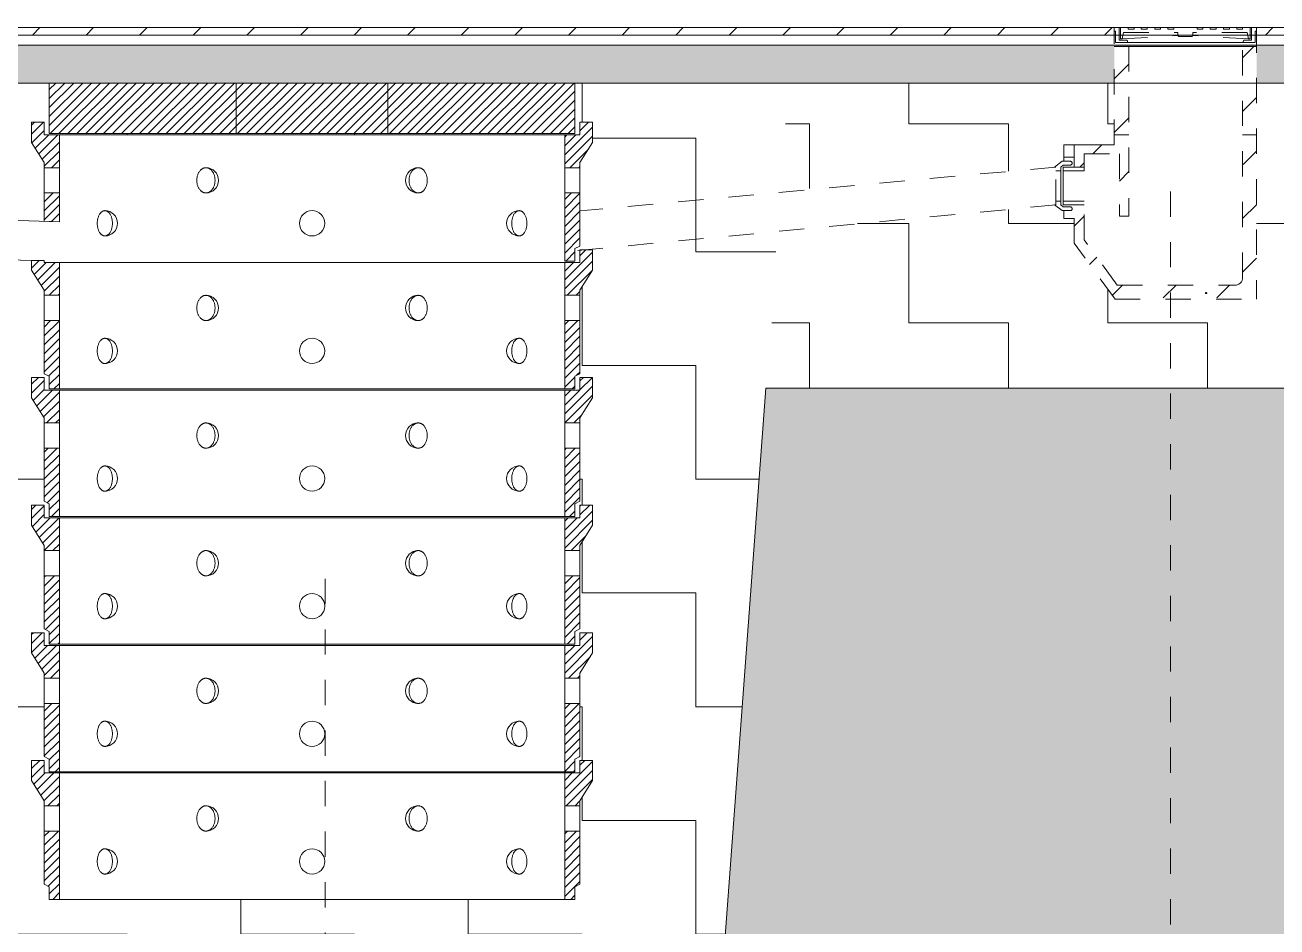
# Model space of a CAD drawing. Header units: millimetres. Extents: x -19 to 261, y -91 to 25.
# Drawn here: x 220.546 to 225.5, y -3.571 to -0.002 of the extents above; entities that cross this region are included whole.
import ezdxf

# ---------------------------------------------------------------- set-up
doc = ezdxf.new("R2010")
doc.units = ezdxf.units.MM
doc.linetypes.add('ACAD_ISO14W100_S12', pattern=[0.06, 0, -0.03, 0, -0.03])
doc.linetypes.add('ALL_S14', pattern=[0.08, 0, -0.08])
doc.layers.add('XR$3$STANDARD_1', color=7, linetype='Continuous', lineweight=18, true_color=0x000000)
pattern_1 = [(0, (0.15, 0.15), (0.075, 0.075), [0.075, -0.075]), (90, (0.15, 0.15), (-0.075, 0.075), [0.075, -0.075])]
pattern_2 = [(45, (0, 0), (-0.21213203, 0.21213203), []), (45, (-0.10607, 0.10607), (-0.21213203, 0.21213203), [])]
pattern_3 = [(45, (0, 0), (-0.035355339, 0.035355339), []), (45, (-0.01768, 0.01768), (-0.035355339, 0.035355339), [])]
pattern_4 = [(0, (0.7875, 0.7875), (0.39375, 0.39375), [0.39375, -0.39375]), (90, (0.7875, 0.7875), (-0.39375, 0.39375), [0.39375, -0.39375])]

# ---------------------------------------------------------------- blocks, each defined once
blk = doc.blocks.new('COMPLEXOBJECT_3')
at = {"layer": 'XR$3$STANDARD_1', "color": 3, "linetype": 'ACAD_ISO14W100_S12', "lineweight": 5, "true_color": 0x00ff00}
for start, end in [(0, 180), (180, 0)]:
    blk.add_arc((225.22, -1.0628), 0.0025, start, end, dxfattribs=at)
blk = doc.blocks.new('COMPLEXOBJECT_5')
at = {"layer": 'XR$3$STANDARD_1', "lineweight": 18, "true_color": 0xff0000}
h = blk.add_hatch(dxfattribs=at)
h.set_pattern_fill('TRATTEGGIO_11', color=1, scale=0.1, style=0, pattern_type=2)
h.set_pattern_definition(pattern_3)
h.paths.add_polyline_path([(220.6821, -1.4469), (220.6221, -1.4469), (220.6221, -1.3969), (220.5721, -1.3969), (220.5721, -1.4769), (220.6221, -1.5569), (220.6221, -1.5769), (220.6821, -1.5769)], flags=0)
h = blk.add_hatch(dxfattribs=at)
h.set_pattern_fill('TRATTEGGIO_11', color=1, scale=0.1, style=0, pattern_type=2)
h.set_pattern_definition(pattern_3)
h.paths.add_polyline_path([(222.7921, -1.3969), (222.7421, -1.3969), (222.7421, -1.4469), (222.6821, -1.4469), (222.6821, -1.5769), (222.7421, -1.5769), (222.7421, -1.5569), (222.7921, -1.4769)], flags=0)
h = blk.add_hatch(dxfattribs=at)
h.set_pattern_fill('TRATTEGGIO_11', color=1, scale=0.1, style=0, pattern_type=2)
h.set_pattern_definition(pattern_3)
h.paths.add_polyline_path([(220.6421, -1.9469), (220.6821, -1.9469), (220.6821, -1.6769), (220.6221, -1.6769), (220.6221, -1.8869), (220.6421, -1.8969)], flags=0)
h = blk.add_hatch(dxfattribs=at)
h.set_pattern_fill('TRATTEGGIO_11', color=1, scale=0.1, style=0, pattern_type=2)
h.set_pattern_definition(pattern_3)
h.paths.add_polyline_path([(222.7221, -1.9469), (222.7221, -1.8969), (222.7421, -1.8869), (222.7421, -1.6769), (222.6821, -1.6769), (222.6821, -1.9469)], flags=0)
at = {"layer": 'XR$3$STANDARD_1', "color": 1, "lineweight": 18, "true_color": 0xff0000}
for p, q in [((220.5721, -1.3969), (220.6221, -1.3969)), ((220.5721, -1.3969), (220.5721, -1.4769)), ((220.6221, -1.3969), (220.5721, -1.3969)), ((220.5721, -1.3969), (220.5721, -1.4769)), ((220.6221, -1.3969), (220.6221, -1.4469)), ((220.6221, -1.4469), (220.6221, -1.3969)), ((222.7921, -1.3969), (222.7421, -1.3969)), ((222.7421, -1.3969), (222.7421, -1.4469)), ((222.7921, -1.3969), (222.7921, -1.4769)), ((220.5721, -1.4769), (220.6221, -1.5569)), ((220.5721, -1.4769), (220.6221, -1.5569)), ((220.6221, -1.4469), (220.6821, -1.4469)), ((220.6821, -1.4469), (220.6221, -1.4469)), ((220.6821, -1.5769), (220.6821, -1.4469)), ((220.6821, -1.4469), (220.6821, -1.9469)), ((220.6821, -1.4469), (222.6821, -1.4469)), ((222.7421, -1.4469), (222.6821, -1.4469)), ((222.6821, -1.4469), (222.6821, -1.9469)), ((222.7921, -1.4769), (222.7421, -1.5569)), ((220.6221, -1.5569), (220.6221, -1.5769)), ((220.6221, -1.5569), (220.6221, -1.8869)), ((220.6221, -1.5769), (220.6821, -1.5769)), ((220.6221, -1.5769), (220.6821, -1.5769)), ((222.6821, -1.5769), (222.7421, -1.5769)), ((222.7421, -1.5569), (222.7421, -1.8869)), ((220.6221, -1.6769), (220.6821, -1.6769)), ((222.6821, -1.6769), (222.7421, -1.6769)), ((220.6421, -1.8969), (220.6221, -1.8869)), ((220.6421, -1.8969), (220.6421, -1.9469)), ((222.7221, -1.8969), (222.7421, -1.8869)), ((222.7221, -1.8969), (222.7221, -1.9469)), ((220.6421, -1.9469), (220.6821, -1.9469)), ((220.6821, -1.9469), (222.6821, -1.9469)), ((222.7221, -1.9469), (222.6821, -1.9469))]:
    blk.add_line(p, q, dxfattribs=at)
blk.add_circle((221.6821, -1.7969), 0.05, dxfattribs=at)
for centre, start, end in [((221.2621, -1.6269), 270, 90), ((222.1021, -1.6269), 90, 270), ((220.8621, -1.7969), 270, 90), ((222.5021, -1.7969), 90, 270)]:
    blk.add_arc(centre, 0.05, start, end, dxfattribs=at)
for points in [[(221.2621, -1.6769), (221.2981, -1.6769), (221.2981, -1.6269), (221.2981, -1.5769), (221.2621, -1.5769), (221.2261, -1.5769), (221.2261, -1.6269), (221.2261, -1.6769), (221.2621, -1.6769)], [(222.1021, -1.5769), (222.0661, -1.5769), (222.0661, -1.6269), (222.0661, -1.6769), (222.1021, -1.6769), (222.1381, -1.6769), (222.1381, -1.6269), (222.1381, -1.5769), (222.1021, -1.5769)], [(220.8621, -1.8469), (220.8921, -1.8469), (220.8921, -1.7969), (220.8921, -1.7469), (220.8621, -1.7469), (220.8321, -1.7469), (220.8321, -1.7969), (220.8321, -1.8469), (220.8621, -1.8469)], [(222.5021, -1.7469), (222.4721, -1.7469), (222.4721, -1.7969), (222.4721, -1.8469), (222.5021, -1.8469), (222.5321, -1.8469), (222.5321, -1.7969), (222.5321, -1.7469), (222.5021, -1.7469)]]:
    blk.add_rational_spline(points, [1, 0.707106781187, 1, 0.707106781187, 1, 0.707106781187, 1, 0.707106781187, 1], degree=2, knots=[0, 0, 0, 1.570796, 1.570796, 3.141593, 3.141593, 4.712389, 4.712389, 6.283185, 6.283185, 6.283185], dxfattribs=at)
blk = doc.blocks.new('COMPLEXOBJECT_6')
at = {"layer": 'XR$3$STANDARD_1', "lineweight": 18, "true_color": 0xff0000}
h = blk.add_hatch(dxfattribs=at)
h.set_pattern_fill('TRATTEGGIO_11', color=1, scale=0.1, style=0, pattern_type=2)
h.set_pattern_definition(pattern_3)
h.paths.add_polyline_path([(220.6821, -2.4569), (220.6221, -2.4569), (220.6221, -2.4069), (220.5721, -2.4069), (220.5721, -2.4869), (220.6221, -2.5669), (220.6221, -2.5869), (220.6821, -2.5869)], flags=0)
h = blk.add_hatch(dxfattribs=at)
h.set_pattern_fill('TRATTEGGIO_11', color=1, scale=0.1, style=0, pattern_type=2)
h.set_pattern_definition(pattern_3)
h.paths.add_polyline_path([(222.7921, -2.4069), (222.7421, -2.4069), (222.7421, -2.4569), (222.6821, -2.4569), (222.6821, -2.5869), (222.7421, -2.5869), (222.7421, -2.5669), (222.7921, -2.4869)], flags=0)
h = blk.add_hatch(dxfattribs=at)
h.set_pattern_fill('TRATTEGGIO_11', color=1, scale=0.1, style=0, pattern_type=2)
h.set_pattern_definition(pattern_3)
h.paths.add_polyline_path([(220.6421, -2.9569), (220.6821, -2.9569), (220.6821, -2.6869), (220.6221, -2.6869), (220.6221, -2.8969), (220.6421, -2.9069)], flags=0)
h = blk.add_hatch(dxfattribs=at)
h.set_pattern_fill('TRATTEGGIO_11', color=1, scale=0.1, style=0, pattern_type=2)
h.set_pattern_definition(pattern_3)
h.paths.add_polyline_path([(222.7221, -2.9569), (222.7221, -2.9069), (222.7421, -2.8969), (222.7421, -2.6869), (222.6821, -2.6869), (222.6821, -2.9569)], flags=0)
at = {"layer": 'XR$3$STANDARD_1', "color": 1, "lineweight": 18, "true_color": 0xff0000}
for p, q in [((220.5721, -2.4069), (220.6221, -2.4069)), ((220.5721, -2.4069), (220.5721, -2.4869)), ((220.6221, -2.4069), (220.5721, -2.4069)), ((220.5721, -2.4069), (220.5721, -2.4869)), ((220.6221, -2.4069), (220.6221, -2.4569)), ((220.6221, -2.4569), (220.6221, -2.4069)), ((222.7921, -2.4069), (222.7421, -2.4069)), ((222.7421, -2.4069), (222.7421, -2.4569)), ((222.7921, -2.4069), (222.7921, -2.4869)), ((220.6221, -2.4569), (220.6821, -2.4569)), ((220.6821, -2.4569), (220.6221, -2.4569)), ((220.6821, -2.5869), (220.6821, -2.4569)), ((220.6821, -2.4569), (220.6821, -2.9569)), ((220.6821, -2.4569), (222.6821, -2.4569)), ((222.7421, -2.4569), (222.6821, -2.4569)), ((222.6821, -2.4569), (222.6821, -2.9569)), ((220.5721, -2.4869), (220.6221, -2.5669)), ((220.5721, -2.4869), (220.6221, -2.5669)), ((222.7921, -2.4869), (222.7421, -2.5669)), ((220.6221, -2.5669), (220.6221, -2.5869)), ((220.6221, -2.5669), (220.6221, -2.8969)), ((222.7421, -2.5669), (222.7421, -2.8969)), ((220.6221, -2.5869), (220.6821, -2.5869)), ((220.6221, -2.5869), (220.6821, -2.5869)), ((222.6821, -2.5869), (222.7421, -2.5869)), ((220.6221, -2.6869), (220.6821, -2.6869)), ((222.6821, -2.6869), (222.7421, -2.6869)), ((220.6421, -2.9069), (220.6221, -2.8969)), ((220.6421, -2.9069), (220.6421, -2.9569)), ((222.7221, -2.9069), (222.7421, -2.8969)), ((222.7221, -2.9069), (222.7221, -2.9569)), ((220.6421, -2.9569), (220.6821, -2.9569)), ((220.6821, -2.9569), (222.6821, -2.9569)), ((222.7221, -2.9569), (222.6821, -2.9569))]:
    blk.add_line(p, q, dxfattribs=at)
blk.add_circle((221.6821, -2.8069), 0.05, dxfattribs=at)
for centre, start, end in [((221.2621, -2.6369), 270, 90), ((222.1021, -2.6369), 90, 270), ((220.8621, -2.8069), 270, 90), ((222.5021, -2.8069), 90, 270)]:
    blk.add_arc(centre, 0.05, start, end, dxfattribs=at)
for points in [[(221.2621, -2.6869), (221.2981, -2.6869), (221.2981, -2.6369), (221.2981, -2.5869), (221.2621, -2.5869), (221.2261, -2.5869), (221.2261, -2.6369), (221.2261, -2.6869), (221.2621, -2.6869)], [(222.1021, -2.5869), (222.0661, -2.5869), (222.0661, -2.6369), (222.0661, -2.6869), (222.1021, -2.6869), (222.1381, -2.6869), (222.1381, -2.6369), (222.1381, -2.5869), (222.1021, -2.5869)], [(220.8621, -2.8569), (220.8921, -2.8569), (220.8921, -2.8069), (220.8921, -2.7569), (220.8621, -2.7569), (220.8321, -2.7569), (220.8321, -2.8069), (220.8321, -2.8569), (220.8621, -2.8569)], [(222.5021, -2.7569), (222.4721, -2.7569), (222.4721, -2.8069), (222.4721, -2.8569), (222.5021, -2.8569), (222.5321, -2.8569), (222.5321, -2.8069), (222.5321, -2.7569), (222.5021, -2.7569)]]:
    blk.add_rational_spline(points, [1, 0.707106781187, 1, 0.707106781187, 1, 0.707106781187, 1, 0.707106781187, 1], degree=2, knots=[0, 0, 0, 1.570796, 1.570796, 3.141593, 3.141593, 4.712389, 4.712389, 6.283185, 6.283185, 6.283185], dxfattribs=at)
blk = doc.blocks.new('COMPLEXOBJECT_7')
at = {"layer": 'XR$3$STANDARD_1', "lineweight": 18, "true_color": 0xff0000}
h = blk.add_hatch(dxfattribs=at)
h.set_pattern_fill('TRATTEGGIO_11', color=1, scale=0.1, style=0, pattern_type=2)
h.set_pattern_definition(pattern_3)
h.paths.add_polyline_path([(220.6821, -1.9519), (220.6221, -1.9519), (220.6221, -1.9019), (220.5721, -1.9019), (220.5721, -1.9819), (220.6221, -2.0619), (220.6221, -2.0819), (220.6821, -2.0819)], flags=0)
h = blk.add_hatch(dxfattribs=at)
h.set_pattern_fill('TRATTEGGIO_11', color=1, scale=0.1, style=0, pattern_type=2)
h.set_pattern_definition(pattern_3)
h.paths.add_polyline_path([(222.7921, -1.9019), (222.7421, -1.9019), (222.7421, -1.9519), (222.6821, -1.9519), (222.6821, -2.0819), (222.7421, -2.0819), (222.7421, -2.0619), (222.7921, -1.9819)], flags=0)
h = blk.add_hatch(dxfattribs=at)
h.set_pattern_fill('TRATTEGGIO_11', color=1, scale=0.1, style=0, pattern_type=2)
h.set_pattern_definition(pattern_3)
h.paths.add_polyline_path([(220.6421, -2.4519), (220.6821, -2.4519), (220.6821, -2.1819), (220.6221, -2.1819), (220.6221, -2.3919), (220.6421, -2.4019)], flags=0)
h = blk.add_hatch(dxfattribs=at)
h.set_pattern_fill('TRATTEGGIO_11', color=1, scale=0.1, style=0, pattern_type=2)
h.set_pattern_definition(pattern_3)
h.paths.add_polyline_path([(222.7221, -2.4519), (222.7221, -2.4019), (222.7421, -2.3919), (222.7421, -2.1819), (222.6821, -2.1819), (222.6821, -2.4519)], flags=0)
at = {"layer": 'XR$3$STANDARD_1', "color": 1, "lineweight": 18, "true_color": 0xff0000}
for p, q in [((220.5721, -1.9019), (220.6221, -1.9019)), ((220.5721, -1.9019), (220.5721, -1.9819)), ((220.6221, -1.9019), (220.5721, -1.9019)), ((220.5721, -1.9019), (220.5721, -1.9819)), ((220.6221, -1.9019), (220.6221, -1.9519)), ((220.6221, -1.9519), (220.6221, -1.9019)), ((222.7921, -1.9019), (222.7421, -1.9019)), ((222.7421, -1.9019), (222.7421, -1.9519)), ((222.7921, -1.9019), (222.7921, -1.9819)), ((220.6221, -1.9519), (220.6821, -1.9519)), ((220.6821, -1.9519), (220.6221, -1.9519)), ((220.6821, -2.0819), (220.6821, -1.9519)), ((220.6821, -1.9519), (220.6821, -2.4519)), ((220.6821, -1.9519), (222.6821, -1.9519)), ((222.7421, -1.9519), (222.6821, -1.9519)), ((222.6821, -1.9519), (222.6821, -2.4519)), ((220.5721, -1.9819), (220.6221, -2.0619)), ((220.5721, -1.9819), (220.6221, -2.0619)), ((222.7921, -1.9819), (222.7421, -2.0619)), ((220.6221, -2.0619), (220.6221, -2.0819)), ((220.6221, -2.0619), (220.6221, -2.3919)), ((222.7421, -2.0619), (222.7421, -2.3919)), ((220.6221, -2.0819), (220.6821, -2.0819)), ((220.6221, -2.0819), (220.6821, -2.0819)), ((222.6821, -2.0819), (222.7421, -2.0819)), ((220.6221, -2.1819), (220.6821, -2.1819)), ((222.6821, -2.1819), (222.7421, -2.1819)), ((220.6421, -2.4019), (220.6221, -2.3919)), ((220.6421, -2.4019), (220.6421, -2.4519)), ((222.7221, -2.4019), (222.7421, -2.3919)), ((222.7221, -2.4019), (222.7221, -2.4519)), ((220.6421, -2.4519), (220.6821, -2.4519)), ((220.6821, -2.4519), (222.6821, -2.4519)), ((222.7221, -2.4519), (222.6821, -2.4519))]:
    blk.add_line(p, q, dxfattribs=at)
blk.add_circle((221.6821, -2.3019), 0.05, dxfattribs=at)
for centre, start, end in [((221.2621, -2.1319), 270, 90), ((222.1021, -2.1319), 90, 270), ((220.8621, -2.3019), 270, 90), ((222.5021, -2.3019), 90, 270)]:
    blk.add_arc(centre, 0.05, start, end, dxfattribs=at)
for points in [[(221.2621, -2.1819), (221.2981, -2.1819), (221.2981, -2.1319), (221.2981, -2.0819), (221.2621, -2.0819), (221.2261, -2.0819), (221.2261, -2.1319), (221.2261, -2.1819), (221.2621, -2.1819)], [(222.1021, -2.0819), (222.0661, -2.0819), (222.0661, -2.1319), (222.0661, -2.1819), (222.1021, -2.1819), (222.1381, -2.1819), (222.1381, -2.1319), (222.1381, -2.0819), (222.1021, -2.0819)], [(220.8621, -2.3519), (220.8921, -2.3519), (220.8921, -2.3019), (220.8921, -2.2519), (220.8621, -2.2519), (220.8321, -2.2519), (220.8321, -2.3019), (220.8321, -2.3519), (220.8621, -2.3519)], [(222.5021, -2.2519), (222.4721, -2.2519), (222.4721, -2.3019), (222.4721, -2.3519), (222.5021, -2.3519), (222.5321, -2.3519), (222.5321, -2.3019), (222.5321, -2.2519), (222.5021, -2.2519)]]:
    blk.add_rational_spline(points, [1, 0.707106781187, 1, 0.707106781187, 1, 0.707106781187, 1, 0.707106781187, 1], degree=2, knots=[0, 0, 0, 1.570796, 1.570796, 3.141593, 3.141593, 4.712389, 4.712389, 6.283185, 6.283185, 6.283185], dxfattribs=at)
blk = doc.blocks.new('COMPLEXOBJECT_8')
at = {"layer": 'XR$3$STANDARD_1', "lineweight": 18, "true_color": 0xff0000}
h = blk.add_hatch(dxfattribs=at)
h.set_pattern_fill('TRATTEGGIO_11', color=1, scale=0.1, style=0, pattern_type=2)
h.set_pattern_definition(pattern_3)
h.paths.add_polyline_path([(220.6821, -2.9619), (220.6221, -2.9619), (220.6221, -2.9119), (220.5721, -2.9119), (220.5721, -2.9919), (220.6221, -3.0719), (220.6221, -3.0919), (220.6821, -3.0919)], flags=0)
h = blk.add_hatch(dxfattribs=at)
h.set_pattern_fill('TRATTEGGIO_11', color=1, scale=0.1, style=0, pattern_type=2)
h.set_pattern_definition(pattern_3)
h.paths.add_polyline_path([(222.7921, -2.9119), (222.7421, -2.9119), (222.7421, -2.9619), (222.6821, -2.9619), (222.6821, -3.0919), (222.7421, -3.0919), (222.7421, -3.0719), (222.7921, -2.9919)], flags=0)
h = blk.add_hatch(dxfattribs=at)
h.set_pattern_fill('TRATTEGGIO_11', color=1, scale=0.1, style=0, pattern_type=2)
h.set_pattern_definition(pattern_3)
h.paths.add_polyline_path([(220.6421, -3.4619), (220.6821, -3.4619), (220.6821, -3.1919), (220.6221, -3.1919), (220.6221, -3.4019), (220.6421, -3.4119)], flags=0)
h = blk.add_hatch(dxfattribs=at)
h.set_pattern_fill('TRATTEGGIO_11', color=1, scale=0.1, style=0, pattern_type=2)
h.set_pattern_definition(pattern_3)
h.paths.add_polyline_path([(222.7221, -3.4619), (222.7221, -3.4119), (222.7421, -3.4019), (222.7421, -3.1919), (222.6821, -3.1919), (222.6821, -3.4619)], flags=0)
at = {"layer": 'XR$3$STANDARD_1', "color": 1, "lineweight": 18, "true_color": 0xff0000}
for p, q in [((220.5721, -2.9119), (220.6221, -2.9119)), ((220.5721, -2.9119), (220.5721, -2.9919)), ((220.6221, -2.9119), (220.5721, -2.9119)), ((220.5721, -2.9119), (220.5721, -2.9919)), ((220.6221, -2.9119), (220.6221, -2.9619)), ((220.6221, -2.9619), (220.6221, -2.9119)), ((222.7921, -2.9119), (222.7421, -2.9119)), ((222.7421, -2.9119), (222.7421, -2.9619)), ((222.7921, -2.9119), (222.7921, -2.9919)), ((220.6221, -2.9619), (220.6821, -2.9619)), ((220.6821, -2.9619), (220.6221, -2.9619)), ((220.6821, -3.0919), (220.6821, -2.9619)), ((220.6821, -2.9619), (220.6821, -3.4619)), ((220.6821, -2.9619), (222.6821, -2.9619)), ((222.7421, -2.9619), (222.6821, -2.9619)), ((222.6821, -2.9619), (222.6821, -3.4619)), ((220.5721, -2.9919), (220.6221, -3.0719)), ((220.5721, -2.9919), (220.6221, -3.0719)), ((222.7921, -2.9919), (222.7421, -3.0719)), ((220.6221, -3.0719), (220.6221, -3.0919)), ((220.6221, -3.0719), (220.6221, -3.4019)), ((220.6221, -3.0919), (220.6821, -3.0919)), ((220.6221, -3.0919), (220.6821, -3.0919)), ((222.6821, -3.0919), (222.7421, -3.0919)), ((222.7421, -3.0719), (222.7421, -3.4019)), ((220.6221, -3.1919), (220.6821, -3.1919)), ((222.6821, -3.1919), (222.7421, -3.1919)), ((220.6421, -3.4119), (220.6221, -3.4019)), ((220.6421, -3.4119), (220.6421, -3.4619)), ((222.7221, -3.4119), (222.7421, -3.4019)), ((222.7221, -3.4119), (222.7221, -3.4619)), ((220.6421, -3.4619), (220.6821, -3.4619)), ((220.6821, -3.4619), (222.6821, -3.4619)), ((222.7221, -3.4619), (222.6821, -3.4619))]:
    blk.add_line(p, q, dxfattribs=at)
blk.add_circle((221.6821, -3.3119), 0.05, dxfattribs=at)
for centre, start, end in [((221.2621, -3.1419), 270, 90), ((222.1021, -3.1419), 90, 270), ((220.8621, -3.3119), 270, 90), ((222.5021, -3.3119), 90, 270)]:
    blk.add_arc(centre, 0.05, start, end, dxfattribs=at)
for points in [[(221.2621, -3.1919), (221.2981, -3.1919), (221.2981, -3.1419), (221.2981, -3.0919), (221.2621, -3.0919), (221.2261, -3.0919), (221.2261, -3.1419), (221.2261, -3.1919), (221.2621, -3.1919)], [(222.1021, -3.0919), (222.0661, -3.0919), (222.0661, -3.1419), (222.0661, -3.1919), (222.1021, -3.1919), (222.1381, -3.1919), (222.1381, -3.1419), (222.1381, -3.0919), (222.1021, -3.0919)], [(220.8621, -3.3619), (220.8921, -3.3619), (220.8921, -3.3119), (220.8921, -3.2619), (220.8621, -3.2619), (220.8321, -3.2619), (220.8321, -3.3119), (220.8321, -3.3619), (220.8621, -3.3619)], [(222.5021, -3.2619), (222.4721, -3.2619), (222.4721, -3.3119), (222.4721, -3.3619), (222.5021, -3.3619), (222.5321, -3.3619), (222.5321, -3.3119), (222.5321, -3.2619), (222.5021, -3.2619)]]:
    blk.add_rational_spline(points, [1, 0.707106781187, 1, 0.707106781187, 1, 0.707106781187, 1, 0.707106781187, 1], degree=2, knots=[0, 0, 0, 1.570796, 1.570796, 3.141593, 3.141593, 4.712389, 4.712389, 6.283185, 6.283185, 6.283185], dxfattribs=at)
blk = doc.blocks.new('COMPLEXOBJECT_9')
at = {"layer": 'XR$3$STANDARD_1', "lineweight": 18, "true_color": 0xff0000}
h = blk.add_hatch(dxfattribs=at)
h.set_pattern_fill('TRATTEGGIO_11', color=1, scale=0.1, style=0, pattern_type=2)
h.set_pattern_definition(pattern_3)
h.paths.add_polyline_path([(220.6821, -0.9419), (220.6221, -0.9419), (220.6221, -0.9344), (220.5721, -0.9344), (220.5721, -0.9719), (220.6221, -1.0519), (220.6221, -1.0719), (220.6821, -1.0719)], flags=0)
h = blk.add_hatch(dxfattribs=at)
h.set_pattern_fill('TRATTEGGIO_11', color=1, scale=0.1, style=0, pattern_type=2)
h.set_pattern_definition(pattern_3)
h.paths.add_polyline_path([(222.7921, -0.8919), (222.7421, -0.8919), (222.7421, -0.9419), (222.6821, -0.9419), (222.6821, -1.0719), (222.7421, -1.0719), (222.7421, -1.0519), (222.7921, -0.9719)], flags=0)
h = blk.add_hatch(dxfattribs=at)
h.set_pattern_fill('TRATTEGGIO_11', color=1, scale=0.1, style=0, pattern_type=2)
h.set_pattern_definition(pattern_3)
h.paths.add_polyline_path([(220.6421, -1.4419), (220.6821, -1.4419), (220.6821, -1.1719), (220.6221, -1.1719), (220.6221, -1.3819), (220.6421, -1.3919)], flags=0)
h = blk.add_hatch(dxfattribs=at)
h.set_pattern_fill('TRATTEGGIO_11', color=1, scale=0.1, style=0, pattern_type=2)
h.set_pattern_definition(pattern_3)
h.paths.add_polyline_path([(222.7221, -1.4419), (222.7221, -1.3919), (222.7421, -1.3819), (222.7421, -1.1719), (222.6821, -1.1719), (222.6821, -1.4419)], flags=0)
at = {"layer": 'XR$3$STANDARD_1', "color": 1, "lineweight": 18, "true_color": 0xff0000}
for p, q in [((220.5721, -0.9344), (220.6221, -0.9344)), ((220.5721, -0.9344), (220.5721, -0.9719)), ((220.6221, -0.9344), (220.5721, -0.9344)), ((220.5721, -0.9344), (220.5721, -0.9719)), ((220.6221, -0.9344), (220.6221, -0.9419)), ((220.6221, -0.9419), (220.6221, -0.9344)), ((222.7921, -0.8919), (222.7421, -0.8919)), ((222.7421, -0.8919), (222.7421, -0.9419)), ((222.7921, -0.8919), (222.7921, -0.9719)), ((220.5721, -0.9719), (220.6221, -1.0519)), ((220.5721, -0.9719), (220.6221, -1.0519)), ((220.6221, -0.9419), (220.6821, -0.9419)), ((220.6821, -0.9419), (220.6221, -0.9419)), ((220.6821, -1.0719), (220.6821, -0.9419)), ((220.6821, -0.9419), (220.6821, -1.4419)), ((220.6821, -0.9419), (222.6821, -0.9419)), ((222.7421, -0.9419), (222.6821, -0.9419)), ((222.6821, -0.9419), (222.6821, -1.4419)), ((222.7921, -0.9719), (222.7421, -1.0519)), ((220.6221, -1.0519), (220.6221, -1.0719)), ((220.6221, -1.0519), (220.6221, -1.3819)), ((220.6221, -1.0719), (220.6821, -1.0719)), ((220.6221, -1.0719), (220.6821, -1.0719)), ((222.6821, -1.0719), (222.7421, -1.0719)), ((222.7421, -1.0519), (222.7421, -1.3819)), ((220.6221, -1.1719), (220.6821, -1.1719)), ((222.6821, -1.1719), (222.7421, -1.1719)), ((220.6421, -1.3919), (220.6221, -1.3819)), ((222.7221, -1.3919), (222.7421, -1.3819)), ((220.6421, -1.3919), (220.6421, -1.4419)), ((222.7221, -1.3919), (222.7221, -1.4419)), ((220.6421, -1.4419), (220.6821, -1.4419)), ((220.6821, -1.4419), (222.6821, -1.4419)), ((222.7221, -1.4419), (222.6821, -1.4419))]:
    blk.add_line(p, q, dxfattribs=at)
blk.add_circle((221.6821, -1.2919), 0.05, dxfattribs=at)
for centre, start, end in [((221.2621, -1.1219), 270, 90), ((222.1021, -1.1219), 90, 270), ((220.8621, -1.2919), 270, 90), ((222.5021, -1.2919), 90, 270)]:
    blk.add_arc(centre, 0.05, start, end, dxfattribs=at)
for points in [[(221.2621, -1.1719), (221.2981, -1.1719), (221.2981, -1.1219), (221.2981, -1.0719), (221.2621, -1.0719), (221.2261, -1.0719), (221.2261, -1.1219), (221.2261, -1.1719), (221.2621, -1.1719)], [(222.1021, -1.0719), (222.0661, -1.0719), (222.0661, -1.1219), (222.0661, -1.1719), (222.1021, -1.1719), (222.1381, -1.1719), (222.1381, -1.1219), (222.1381, -1.0719), (222.1021, -1.0719)], [(220.8621, -1.3419), (220.8921, -1.3419), (220.8921, -1.2919), (220.8921, -1.2419), (220.8621, -1.2419), (220.8321, -1.2419), (220.8321, -1.2919), (220.8321, -1.3419), (220.8621, -1.3419)], [(222.5021, -1.2419), (222.4721, -1.2419), (222.4721, -1.2919), (222.4721, -1.3419), (222.5021, -1.3419), (222.5321, -1.3419), (222.5321, -1.2919), (222.5321, -1.2419), (222.5021, -1.2419)]]:
    blk.add_rational_spline(points, [1, 0.707106781187, 1, 0.707106781187, 1, 0.707106781187, 1, 0.707106781187, 1], degree=2, knots=[0, 0, 0, 1.570796, 1.570796, 3.141593, 3.141593, 4.712389, 4.712389, 6.283185, 6.283185, 6.283185], dxfattribs=at)
blk = doc.blocks.new('COMPLEXOBJECT_10')
at = {"layer": 'XR$3$STANDARD_1', "lineweight": 18, "true_color": 0xff0000}
h = blk.add_hatch(dxfattribs=at)
h.set_pattern_fill('TRATTEGGIO_11', color=1, scale=0.1, style=0, pattern_type=2)
h.set_pattern_definition(pattern_3)
h.paths.add_polyline_path([(220.6821, -0.4369), (220.6221, -0.4369), (220.6221, -0.3869), (220.5721, -0.3869), (220.5721, -0.4669), (220.6221, -0.5469), (220.6221, -0.5669), (220.6821, -0.5669)], flags=0)
h = blk.add_hatch(dxfattribs=at)
h.set_pattern_fill('TRATTEGGIO_11', color=1, scale=0.1, style=0, pattern_type=2)
h.set_pattern_definition(pattern_3)
h.paths.add_polyline_path([(222.7921, -0.3869), (222.7421, -0.3869), (222.7421, -0.4369), (222.6821, -0.4369), (222.6821, -0.5669), (222.7421, -0.5669), (222.7421, -0.5469), (222.7921, -0.4669)], flags=0)
h = blk.add_hatch(dxfattribs=at)
h.set_pattern_fill('TRATTEGGIO_11', color=1, scale=0.1, style=0, pattern_type=2)
h.set_pattern_definition(pattern_3)
h.paths.add_polyline_path([(220.6504, -0.78), (220.6821, -0.7811), (220.6821, -0.6669), (220.6221, -0.6669), (220.6221, -0.779), (220.642, -0.7797)], flags=0)
h = blk.add_hatch(dxfattribs=at)
h.set_pattern_fill('TRATTEGGIO_11', color=1, scale=0.1, style=0, pattern_type=2)
h.set_pattern_definition(pattern_3)
h.paths.add_polyline_path([(222.7221, -0.9369), (222.7221, -0.8869), (222.7421, -0.8769), (222.7421, -0.6669), (222.6821, -0.6669), (222.6821, -0.9369)], flags=0)
at = {"layer": 'XR$3$STANDARD_1', "color": 1, "lineweight": 18, "true_color": 0xff0000}
for p, q in [((220.5721, -0.3869), (220.6221, -0.3869)), ((220.5721, -0.3869), (220.5721, -0.4669)), ((220.6221, -0.3869), (220.5721, -0.3869)), ((220.5721, -0.3869), (220.5721, -0.4669)), ((220.6221, -0.3869), (220.6221, -0.4369)), ((220.6221, -0.4369), (220.6221, -0.3869)), ((222.7921, -0.3869), (222.7421, -0.3869)), ((222.7421, -0.3869), (222.7421, -0.4369)), ((222.7921, -0.3869), (222.7921, -0.4669)), ((220.6221, -0.4369), (220.6821, -0.4369)), ((220.6821, -0.4369), (220.6221, -0.4369)), ((220.6821, -0.5669), (220.6821, -0.4369)), ((220.6821, -0.4369), (220.6821, -0.7811)), ((220.6821, -0.4369), (222.6821, -0.4369)), ((222.7421, -0.4369), (222.6821, -0.4369)), ((222.6821, -0.4369), (222.6821, -0.9369)), ((220.5721, -0.4669), (220.6221, -0.5469)), ((220.5721, -0.4669), (220.6221, -0.5469)), ((222.7921, -0.4669), (222.7421, -0.5469)), ((220.6221, -0.5469), (220.6221, -0.5669)), ((220.6221, -0.5469), (220.6221, -0.779)), ((220.6221, -0.5669), (220.6821, -0.5669)), ((220.6221, -0.5669), (220.6821, -0.5669)), ((222.6821, -0.5669), (222.7421, -0.5669)), ((222.7421, -0.5469), (222.7421, -0.8769)), ((220.6221, -0.6669), (220.6821, -0.6669)), ((222.6821, -0.6669), (222.7421, -0.6669)), ((220.642, -0.7797), (220.6221, -0.779)), ((220.642, -0.7797), (220.6504, -0.78)), ((220.6504, -0.78), (220.6821, -0.7811)), ((222.7221, -0.8869), (222.7421, -0.8769)), ((222.7221, -0.8869), (222.7221, -0.9369)), ((222.7221, -0.9369), (222.6821, -0.9369))]:
    blk.add_line(p, q, dxfattribs=at)
blk.add_circle((221.6821, -0.7869), 0.05, dxfattribs=at)
for centre, start, end in [((221.2621, -0.6169), 270, 90), ((222.1021, -0.6169), 90, 270), ((220.8621, -0.7869), 270, 90), ((222.5021, -0.7869), 90, 270)]:
    blk.add_arc(centre, 0.05, start, end, dxfattribs=at)
for points in [[(221.2621, -0.6669), (221.2981, -0.6669), (221.2981, -0.6169), (221.2981, -0.5669), (221.2621, -0.5669), (221.2261, -0.5669), (221.2261, -0.6169), (221.2261, -0.6669), (221.2621, -0.6669)], [(222.1021, -0.5669), (222.0661, -0.5669), (222.0661, -0.6169), (222.0661, -0.6669), (222.1021, -0.6669), (222.1381, -0.6669), (222.1381, -0.6169), (222.1381, -0.5669), (222.1021, -0.5669)], [(220.8621, -0.8369), (220.8921, -0.8369), (220.8921, -0.7869), (220.8921, -0.7369), (220.8621, -0.7369), (220.8321, -0.7369), (220.8321, -0.7869), (220.8321, -0.8369), (220.8621, -0.8369)], [(222.5021, -0.7369), (222.4721, -0.7369), (222.4721, -0.7869), (222.4721, -0.8369), (222.5021, -0.8369), (222.5321, -0.8369), (222.5321, -0.7869), (222.5321, -0.7369), (222.5021, -0.7369)]]:
    blk.add_rational_spline(points, [1, 0.707106781187, 1, 0.707106781187, 1, 0.707106781187, 1, 0.707106781187, 1], degree=2, knots=[0, 0, 0, 1.570796, 1.570796, 3.141593, 3.141593, 4.712389, 4.712389, 6.283185, 6.283185, 6.283185], dxfattribs=at)

msp = doc.modelspace()

# ---------------------------------------------------------------- hatches: boundary and pattern name
at = {"layer": 'XR$3$STANDARD_1', "lineweight": 18, "true_color": 0x0000ff}
h = msp.add_hatch(dxfattribs=at)
h.set_pattern_fill('TRATTEGGIO_8', color=5, scale=0.1, style=0, pattern_type=2)
h.set_pattern_definition([(135, (0, 0), (-0.21213203, -0.21213203), [0.2, -0.1]), (135, (-0.10607, -0.10607), (-0.21213203, -0.21213203), [0.2, -0.1])])
h.paths.add_polyline_path([(211.4323, -4.5429), (212.7195, -5.1681), (215.7633, -4.6212), (223.563, -4.9303), (226.4166, -4.4547), (232.8609, -5.073), (238.8771, -4.3596), (247.3085, -4.5429), (251.7716, -2.2422), (251.7716, -0.0119), (245.3448, -0.0119), (245.3448, -0.2619), (245.4948, -0.2619), (245.4948, -0.4619), (245.1448, -0.4619), (245.1414, 0.0864), (244.4298, 0.0858), (244.4298, -0.0419), (244.4847, -0.2319), (244.3427, -0.7619), (241.7768, -0.7619), (241.6348, -0.2319), (241.6897, -0.0419), (241.6897, 0.0381), (241.6931, 0.0952), (241.5625, 0.049), (240.9666, 0.09), (240.5659, 0.0961), (240.3113, 0.0771), (240.0255, 0.0827), (240.0085, 0.097), (240.0192, 0.0381), (240.0192, -0.0419), (240.074, -0.2319), (239.9401, -0.7319), (237.8319, -0.7319), (237.1232, -3.3766), (235.6012, -3.3766), (234.8925, -0.7319), (232.7983, -0.7319), (232.6643, -0.2319), (232.7192, -0.0419), (232.7192, 0.0381), (232.7287, 0.1035), (232.0732, 0.0844), (231.5165, 0.0522), (231.0081, 0.0444), (230.427, 0.0444), (229.9186, 0.0522), (229.6379, 0.0665), (229.4756, 0.0836), (229.4797, 0.0381), (229.4797, -0.0419), (229.5346, -0.2319), (229.4274, -0.6319), (226.8432, -0.6319), (226.5873, -1.1919), (226.4744, -1.439), (225.4041, -1.439), (223.4772, -1.439), (223.297, -3.8676), (220.2437, -3.8676), (220.0479, -2.484), (218.0279, -2.484), (216.9132, -1.1919), (211.247, -1.1919), (211.247, 0.1381), (210.0394, 0.1381), (210.0394, -2.7919), (210.5394, -2.7919), (210.6394, -3.5619), (204.284, -3.5619), (204.284, -5.0572)], flags=0)
h = msp.add_hatch(dxfattribs=at)
h.set_pattern_fill('TRATTEGGIO_16', color=5, scale=0.1, style=0, pattern_type=2)
h.set_pattern_definition(pattern_2)
h.paths.add_polyline_path([(214.1256, -0.0419), (224.8566, -0.0419), (224.8566, -0.0119), (214.1256, -0.0119)], flags=0)
h = msp.add_hatch(dxfattribs=at)
h.set_pattern_fill('TRATTEGGIO_16', color=5, scale=0.1, style=0, pattern_type=2)
h.set_pattern_definition(pattern_2)
h.paths.add_polyline_path([(225.4195, -0.0419), (226.5355, -0.0419), (226.5355, -0.0119), (225.4195, -0.0119)], flags=0)
at = {"layer": 'XR$3$STANDARD_1', "lineweight": 5, "true_color": 0x0000ff}
h = msp.add_hatch(dxfattribs=at)
h.set_pattern_fill('TRATTEGGIO_18', color=5, scale=0.1, style=0, pattern_type=2)
h.set_pattern_definition([(45, (0, 0), (-0.049497475, 0.049497475), [0.001, -0.001]), (45, (-0.02475, 0.02475), (-0.049497475, 0.049497475), [0.001, -0.001])])
h.paths.add_polyline_path([(225.4195, -0.2319), (226.6162, -0.2319), (226.6596, -0.0819), (214.1256, -0.0819), (214.1256, -0.2319), (224.8566, -0.2319), (224.8566, -0.0869), (225.4195, -0.0869)], flags=0)
at = {"layer": 'XR$3$STANDARD_1', "lineweight": 5, "true_color": 0xff0000}
h = msp.add_hatch(dxfattribs=at)
h.set_pattern_fill('TRATTEGGIO_5', color=1, scale=0.1, style=0, pattern_type=2)
h.set_pattern_definition(pattern_2)
h.paths.add_polyline_path([(224.8566, -0.4369), (224.9145, -0.4369), (224.9145, -0.0869), (224.8566, -0.0869)], flags=0)
h = msp.add_hatch(dxfattribs=at)
h.set_pattern_fill('TRATTEGGIO_5', color=1, scale=0.1, style=0, pattern_type=2)
h.set_pattern_definition(pattern_2)
h.paths.add_polyline_path([(225.4195, -0.4369), (225.4195, -0.0869), (225.3645, -0.0869), (225.3645, -0.4369)], flags=0)
at = {"layer": 'XR$3$STANDARD_1', "lineweight": 18, "true_color": 0x000000}
h = msp.add_hatch(dxfattribs=at)
h.set_pattern_fill('RETINO', color=18, scale=0.45, style=0, pattern_type=2)
h.set_pattern_definition([(0, (0.9, 0.9), (0.45, 0.45), [0.45, -0.45]), (90, (0.9, 0.9), (-0.45, 0.45), [0.45, -0.45])])
h.paths.add_polyline_path([(220.5721, -0.3869), (220.6221, -0.3869), (220.6221, -0.4369), (222.7421, -0.4369), (222.7421, -0.3869), (222.7921, -0.3869), (222.7921, -0.4669), (222.7421, -0.5469), (222.7421, -0.8919), (222.7921, -0.8919), (222.7921, -0.9719), (222.7421, -1.0519), (222.7421, -1.3969), (222.7921, -1.3969), (222.7921, -1.4769), (222.7421, -1.5569), (222.7421, -1.9019), (222.7921, -1.9019), (222.7921, -1.9819), (222.7421, -2.0619), (222.7421, -2.4069), (222.7921, -2.4069), (222.7921, -2.4869), (222.7421, -2.5669), (222.7421, -2.9119), (222.7921, -2.9119), (222.7921, -2.9919), (222.7421, -3.0719), (222.7421, -3.4019), (222.7221, -3.4619), (220.6421, -3.4619), (220.6221, -3.4019), (220.6221, -3.0719), (220.5721, -2.9919), (220.5721, -2.9119), (220.6221, -2.9119), (220.6221, -2.5669), (220.5721, -2.4869), (220.5721, -2.4069), (220.6221, -2.4069), (220.6221, -2.0619), (220.5721, -1.9819), (220.5721, -1.9019), (220.6221, -1.8869), (220.6221, -1.5569), (220.5721, -1.4769), (220.5721, -1.3969), (220.6221, -1.3819), (220.6221, -1.0519), (220.5721, -0.9719), (220.5721, -0.9344), (219.8224, -0.9078), (220.2437, -3.8676), (223.297, -3.8676), (223.5668, -0.2319), (222.7921, -0.2327), (222.7921, -0.2319), (222.7221, -0.2319), (222.7221, -0.4319), (220.6421, -0.4319), (220.6421, -0.2319), (219.7262, -0.2319), (219.8001, -0.7508), (220.6221, -0.779), (220.6221, -0.5469), (220.5721, -0.4669)], flags=0)
at = {"layer": 'XR$3$STANDARD_1', "lineweight": 18, "true_color": 0xff0000}
h = msp.add_hatch(dxfattribs=at)
h.set_pattern_fill('TRATTEGGIO_11', color=1, scale=0.1, style=0, pattern_type=2)
h.set_pattern_definition(pattern_3)
h.paths.add_polyline_path([(220.6421, -0.2319), (220.6421, -0.4319), (222.7221, -0.4319), (222.7221, -0.2319)], flags=0)
at = {"layer": 'XR$3$STANDARD_1', "lineweight": 5, "true_color": 0x000000}
h = msp.add_hatch(dxfattribs=at)
h.set_pattern_fill('RETINO', color=18, scale=0.39375, style=0, pattern_type=2)
h.set_pattern_definition(pattern_4)
h.paths.add_polyline_path([(225.4195, -1.0869), (224.8595, -1.0869), (224.6979, -0.8661), (224.6979, -0.7683), (224.6566, -0.7683), (224.6566, -0.7369), (224.6498, -0.7369), (224.6209, -0.7148), (223.5368, -0.8152), (223.4772, -1.439), (225.4041, -1.439), (226.4744, -1.439), (226.5873, -1.1919), (226.8432, -0.6319), (226.7804, -0.3974), (226.876, -0.2319), (226.6711, -0.2319), (226.6162, -0.2319), (225.4195, -0.2319)], flags=0)
h = msp.add_hatch(dxfattribs=at)
h.set_pattern_fill('RETINO', color=18, scale=0.39375, style=0, pattern_type=2)
h.set_pattern_definition(pattern_4)
h.paths.add_polyline_path([(224.6201, -0.5642), (224.6498, -0.5415), (224.6566, -0.5415), (224.6566, -0.4768), (224.8566, -0.4768), (224.8566, -0.2319), (223.5668, -0.2319), (223.5668, -0.2319), (223.5368, -0.6594)], flags=0)
at = {"layer": 'XR$3$STANDARD_1', "lineweight": 5, "true_color": 0xff0000}
h = msp.add_hatch(dxfattribs=at)
h.set_pattern_fill('TRATTEGGIO_5', color=1, scale=0.1, style=0, pattern_type=2)
h.set_pattern_definition(pattern_2)
h.paths.add_polyline_path([(224.9145, -0.4369), (224.8566, -0.4369), (224.8566, -0.4768), (224.6979, -0.4768), (224.6979, -0.5565), (224.6979, -0.5642), (224.737, -0.5642), (224.737, -0.5119), (224.8766, -0.5119), (224.8766, -0.7585), (224.9145, -0.7585)], flags=0)
h = msp.add_hatch(dxfattribs=at)
h.set_pattern_fill('TRATTEGGIO_5', color=1, scale=0.1, style=0, pattern_type=2)
h.set_pattern_definition(pattern_2)
h.paths.add_polyline_path([(225.4195, -0.5513), (225.4195, -0.4369), (225.3645, -0.4369), (225.3645, -0.5513)], flags=0)
at = {"layer": 'XR$3$STANDARD_1', "lineweight": 5, "true_color": 0x000000}
h = msp.add_hatch(dxfattribs=at)
h.set_pattern_fill('RETINO', color=18, scale=0.075, style=0, pattern_type=2)
h.set_pattern_definition(pattern_1)
h.paths.add_polyline_path([(224.6566, -0.4768), (224.6566, -0.5415), (224.6824, -0.5415), (224.683, -0.5415), (224.6837, -0.5416), (224.6843, -0.5417), (224.6849, -0.5419), (224.6855, -0.5422), (224.6861, -0.5425), (224.6867, -0.5428), (224.6872, -0.5432), (224.6877, -0.5437), (224.6881, -0.5441), (224.6885, -0.5447), (224.6889, -0.5452), (224.6892, -0.5458), (224.6894, -0.5464), (224.6896, -0.547), (224.6898, -0.5477), (224.6898, -0.5483), (224.6899, -0.549), (224.6898, -0.5496), (224.6898, -0.5503), (224.6896, -0.5509), (224.6894, -0.5515), (224.6892, -0.5521), (224.6889, -0.5527), (224.6885, -0.5533), (224.6881, -0.5538), (224.6877, -0.5543), (224.6872, -0.5547), (224.6867, -0.5551), (224.6861, -0.5555), (224.6855, -0.5558), (224.6849, -0.556), (224.6843, -0.5562), (224.6837, -0.5563), (224.683, -0.5564), (224.6824, -0.5565), (224.6979, -0.5565), (224.6979, -0.4768)], flags=0)
at = {"layer": 'XR$3$STANDARD_1', "lineweight": 5, "true_color": 0xff0000}
h = msp.add_hatch(dxfattribs=at)
h.set_pattern_fill('TRATTEGGIO_5', color=1, scale=0.1, style=0, pattern_type=2)
h.set_pattern_definition(pattern_2)
h.paths.add_polyline_path([(225.4195, -1.0823), (225.4195, -0.5513), (225.3645, -0.5513), (225.3645, -1.0019), (225.3645, -1.0034), (225.3644, -1.005), (225.3642, -1.0066), (225.3639, -1.0081), (225.3635, -1.0096), (225.3631, -1.0111), (225.3626, -1.0126), (225.362, -1.0141), (225.3613, -1.0155), (225.3605, -1.0169), (225.3597, -1.0182), (225.3588, -1.0195), (225.3579, -1.0207), (225.3568, -1.0219), (225.3558, -1.0231), (225.3546, -1.0242), (225.3534, -1.0252), (225.3522, -1.0261), (225.3509, -1.027), (225.3495, -1.0278), (225.3482, -1.0286), (225.3467, -1.0293), (225.3453, -1.0299), (225.3438, -1.0304), (225.3423, -1.0308), (225.3408, -1.0312), (225.3392, -1.0315), (225.3377, -1.0317), (225.3361, -1.0318), (225.3345, -1.0319), (224.8684, -1.0319), (224.737, -0.8524), (224.737, -0.7142), (224.6979, -0.7142), (224.6979, -0.7219), (224.6979, -0.8661), (224.8562, -1.0823)], flags=0)
at = {"layer": 'XR$3$STANDARD_1', "lineweight": 5, "true_color": 0x000000}
h = msp.add_hatch(dxfattribs=at)
h.set_pattern_fill('RETINO', color=18, scale=0.075, style=0, pattern_type=2)
h.set_pattern_definition(pattern_1)
h.paths.add_polyline_path([(224.6979, -0.7683), (224.6979, -0.7219), (224.6824, -0.7219), (224.683, -0.722), (224.6837, -0.7221), (224.6843, -0.7222), (224.6849, -0.7224), (224.6855, -0.7226), (224.6861, -0.7229), (224.6867, -0.7233), (224.6872, -0.7237), (224.6877, -0.7241), (224.6881, -0.7246), (224.6885, -0.7251), (224.6889, -0.7257), (224.6892, -0.7263), (224.6894, -0.7269), (224.6896, -0.7275), (224.6898, -0.7281), (224.6898, -0.7288), (224.6899, -0.7294), (224.6898, -0.7301), (224.6898, -0.7307), (224.6896, -0.7314), (224.6894, -0.732), (224.6892, -0.7326), (224.6889, -0.7332), (224.6885, -0.7337), (224.6881, -0.7343), (224.6877, -0.7347), (224.6872, -0.7352), (224.6867, -0.7356), (224.6861, -0.7359), (224.6855, -0.7362), (224.6849, -0.7365), (224.6843, -0.7367), (224.6837, -0.7368), (224.683, -0.7369), (224.6824, -0.7369), (224.6566, -0.7369), (224.6566, -0.7683)], flags=0)

# ---------------------------------------------------------------- linework, layer by layer
at = {"layer": 'XR$3$STANDARD_1', "color": 1, "linetype": 'ALL_S14', "lineweight": 18, "true_color": 0xff0000}
msp.add_line((221.6711, 5.157), (221.6711, -0.0119), dxfattribs=at)
at = {"layer": 'XR$3$STANDARD_1', "color": 18, "lineweight": 18, "true_color": 0x000000}
for p, q in [((226.6711, -0.0119), (213.4865, -0.0119)), ((225.4195, -0.0869), (224.8566, -0.0869)), ((225.4145, -0.0719), (224.8615, -0.0719)), ((224.8566, -0.4768), (224.6566, -0.4768)), ((224.6448, -0.5642), (224.6448, -0.7142)), ((224.6548, -0.5642), (224.6548, -0.7142)), ((223.297, -3.8676), (223.4772, -1.439)), ((226.4744, -1.439), (223.4772, -1.439))]:
    msp.add_line(p, q, dxfattribs=at)
at = {"layer": 'XR$3$STANDARD_1', "color": 5, "lineweight": 18, "true_color": 0x0000ff}
for p, q in [((214.1256, -0.0419), (226.6711, -0.0419)), ((214.1256, -0.0819), (226.6596, -0.0819)), ((226.876, -0.2319), (214.1256, -0.2319))]:
    msp.add_line(p, q, dxfattribs=at)
at = {"layer": 'XR$3$STANDARD_1', "color": 3, "linetype": 'ACAD_ISO14W100_S12', "lineweight": 5, "true_color": 0x00ff00}
for p, q in [((224.8566, -0.4768), (224.8566, -0.0119)), ((224.8566, -0.0264), (224.8615, -0.0264)), ((224.8615, -0.0719), (224.8615, -0.0264)), ((224.8765, -0.0619), (224.8765, -0.0119)), ((224.8813, -0.0571), (224.8813, -0.0119)), ((224.8881, -0.0571), (224.8935, -0.0319)), ((224.8935, -0.0319), (225.108, -0.0319)), ((224.9117, -0.0119), (224.9117, -0.0188)), ((224.9117, -0.0188), (224.9349, -0.0188)), ((224.9349, -0.0188), (224.9349, -0.0119)), ((224.9636, -0.0119), (224.9636, -0.0188)), ((224.9636, -0.0188), (224.9869, -0.0188)), ((224.9869, -0.0188), (224.9869, -0.0119)), ((225.0165, -0.0119), (225.0165, -0.0188)), ((225.0165, -0.0188), (225.0397, -0.0188)), ((225.0397, -0.0188), (225.0397, -0.0119)), ((225.0684, -0.0119), (225.0684, -0.0188)), ((225.0684, -0.0188), (225.0917, -0.0188)), ((225.0917, -0.0188), (225.0917, -0.0119)), ((225.108, -0.0439), (225.108, -0.0319)), ((225.1122, -0.0483), (225.108, -0.0439)), ((225.1638, -0.0483), (225.1122, -0.0483)), ((225.1638, -0.0483), (225.168, -0.0439)), ((225.3825, -0.0319), (225.168, -0.0319)), ((225.168, -0.0439), (225.168, -0.0319)), ((225.1843, -0.0188), (225.1843, -0.0119)), ((225.2076, -0.0188), (225.1843, -0.0188)), ((225.2076, -0.0119), (225.2076, -0.0188)), ((225.2363, -0.0188), (225.2363, -0.0119)), ((225.2596, -0.0188), (225.2363, -0.0188)), ((225.2596, -0.0119), (225.2596, -0.0188)), ((225.2891, -0.0188), (225.2891, -0.0119)), ((225.3124, -0.0188), (225.2891, -0.0188)), ((225.3124, -0.0119), (225.3124, -0.0188)), ((225.3411, -0.0188), (225.3411, -0.0119)), ((225.3643, -0.0188), (225.3411, -0.0188)), ((225.3643, -0.0119), (225.3643, -0.0188)), ((225.3879, -0.0571), (225.3825, -0.0319)), ((225.3947, -0.0571), (225.3947, -0.0119)), ((225.3995, -0.0619), (225.3995, -0.0119)), ((225.4145, -0.0719), (225.4145, -0.0264)), ((225.4195, -0.0264), (225.4145, -0.0264)), ((225.4195, -0.0119), (225.4195, -1.0869)), ((224.8765, -0.0619), (224.9038, -0.0619)), ((224.8813, -0.0571), (224.8881, -0.0571)), ((224.9088, -0.0719), (224.9088, -0.0669)), ((224.9145, -0.0869), (224.9145, -0.7585)), ((225.3645, -1.0019), (225.3645, -0.0869)), ((225.3672, -0.0719), (225.3672, -0.0669)), ((225.3995, -0.0619), (225.3722, -0.0619)), ((225.3947, -0.0571), (225.3879, -0.0571)), ((224.6979, -0.5642), (224.6979, -0.4768)), ((224.6201, -0.5642), (224.6498, -0.5415)), ((224.6498, -0.5415), (224.6824, -0.5415)), ((224.737, -0.5119), (224.8766, -0.5119)), ((224.737, -0.5792), (224.737, -0.5119)), ((224.8766, -0.5119), (224.8766, -0.7585)), ((224.6249, -0.5642), (224.6201, -0.5642)), ((224.6249, -0.5792), (224.6448, -0.5792)), ((224.6448, -0.5642), (224.6548, -0.5565)), ((224.6548, -0.5565), (224.6824, -0.5565)), ((224.6548, -0.5642), (224.737, -0.5642)), ((224.6548, -0.5792), (224.737, -0.5792)), ((224.6249, -0.7142), (224.6201, -0.7142)), ((224.6201, -0.7142), (224.6498, -0.7369)), ((224.6249, -0.6992), (224.6448, -0.6992)), ((224.6448, -0.7142), (224.6548, -0.7219)), ((224.6498, -0.7369), (224.6824, -0.7369)), ((224.6548, -0.6992), (224.737, -0.6992)), ((224.6548, -0.7142), (224.737, -0.7142)), ((224.6548, -0.7219), (224.6824, -0.7219)), ((224.6979, -0.8661), (224.6979, -0.7142)), ((224.737, -0.8524), (224.737, -0.6992)), ((224.8766, -0.7585), (224.9145, -0.7585)), ((224.8595, -1.0869), (224.6979, -0.8661)), ((224.8684, -1.0319), (224.737, -0.8524)), ((224.8684, -1.0319), (225.3345, -1.0319)), ((224.8595, -1.0869), (225.4195, -1.0869))]:
    msp.add_line(p, q, dxfattribs=at)
at = {"layer": 'XR$3$STANDARD_1', "color": 18, "linetype": 'ACAD_ISO14W100_S12', "lineweight": 5, "true_color": 0x000000}
for p, q in [((224.8881, -0.0571), (225.108, -0.0439)), ((225.3879, -0.0571), (225.168, -0.0439)), ((224.9145, -0.4369), (224.8566, -0.4369)), ((225.4195, -0.4369), (225.3645, -0.4369)), ((224.6566, -0.4768), (224.6566, -0.5415)), ((224.6566, -0.7683), (224.6566, -0.7369)), ((224.6979, -0.7683), (224.6566, -0.7683))]:
    msp.add_line(p, q, dxfattribs=at)
at = {"layer": 'XR$3$STANDARD_1', "color": 1, "lineweight": 18, "true_color": 0xff0000}
for p, q in [((220.6421, -0.281), (220.6421, -0.2319)), ((220.6421, -0.2319), (220.6421, -0.281)), ((220.6421, -0.2319), (221.3821, -0.2319)), ((221.3821, -0.2319), (220.6421, -0.2319)), ((221.3821, -0.2319), (221.9821, -0.2319)), ((221.3821, -0.2319), (221.3821, -0.4319)), ((221.3821, -0.4319), (221.3821, -0.2319)), ((221.9821, -0.2319), (221.9821, -0.4319)), ((221.9821, -0.2319), (221.9821, -0.4319)), ((221.9821, -0.2319), (222.7221, -0.2319)), ((222.7221, -0.2319), (221.9821, -0.2319)), ((222.7221, -0.4319), (222.7221, -0.2319)), ((222.7221, -0.4319), (222.7221, -0.2319)), ((220.6421, -0.4319), (220.6421, -0.281)), ((220.6421, -0.281), (220.6421, -0.4319)), ((220.6421, -0.4319), (221.3821, -0.4319)), ((220.6421, -0.4319), (221.3821, -0.4319)), ((221.3821, -0.4319), (221.9821, -0.4319)), ((221.9821, -0.4319), (222.7221, -0.4319)), ((221.9821, -0.4319), (222.7221, -0.4319))]:
    msp.add_line(p, q, dxfattribs=at)
at = {"layer": 'XR$3$STANDARD_1', "color": 5, "lineweight": 5, "true_color": 0x0000ff}
for p, q in [((214.3573, -0.5642), (220.6821, -0.7811)), ((214.3573, -0.7142), (220.5721, -0.9344))]:
    msp.add_line(p, q, dxfattribs=at)
at = {"layer": 'XR$3$STANDARD_1', "color": 5, "linetype": 'ACAD_ISO14W100_S12', "lineweight": 5, "true_color": 0x0000ff}
for p, q in [((224.6249, -0.5642), (222.7421, -0.7382)), ((224.6249, -0.7142), (224.6249, -0.5642)), ((224.6249, -0.7142), (222.7221, -0.8956))]:
    msp.add_line(p, q, dxfattribs=at)
at = {"layer": 'XR$3$STANDARD_1', "color": 1, "linetype": 'ACAD_ISO14W100_S12', "lineweight": 18, "true_color": 0xff0000}
for p, q in [((225.0788, -0.661), (225.0787, -5.5933)), ((221.7333, -6.0936), (221.7334, -2.1044))]:
    msp.add_line(p, q, dxfattribs=at)
at = {"layer": 'XR$3$STANDARD_1', "color": 3, "linetype": 'ACAD_ISO14W100_S12', "lineweight": 5, "true_color": 0x00ff00}
for centre, radius, start, end in [((224.9038, -0.0669), 0.005, 0, 90), ((225.3722, -0.0669), 0.005, 90, 180), ((224.6824, -0.549), 0.0075, 270, 90), ((224.6824, -0.7294), 0.0075, 270, 90), ((225.3345, -1.0019), 0.03, 270, 0)]:
    msp.add_arc(centre, radius, start, end, dxfattribs=at)

# ---------------------------------------------------------------- block references
at = {"layer": 'XR$3$STANDARD_1', "color": 1, "lineweight": 18, "true_color": 0xff0000}
for name in ['COMPLEXOBJECT_10', 'COMPLEXOBJECT_9', 'COMPLEXOBJECT_5', 'COMPLEXOBJECT_7', 'COMPLEXOBJECT_6', 'COMPLEXOBJECT_8']:
    msp.add_blockref(name, (0, 0), dxfattribs=at)
at = {"layer": 'XR$3$STANDARD_1', "color": 3, "linetype": 'ACAD_ISO14W100_S12', "lineweight": 5, "true_color": 0x00ff00}
msp.add_blockref('COMPLEXOBJECT_3', (0, 0), dxfattribs=at)

doc.saveas('drawing.dxf')
